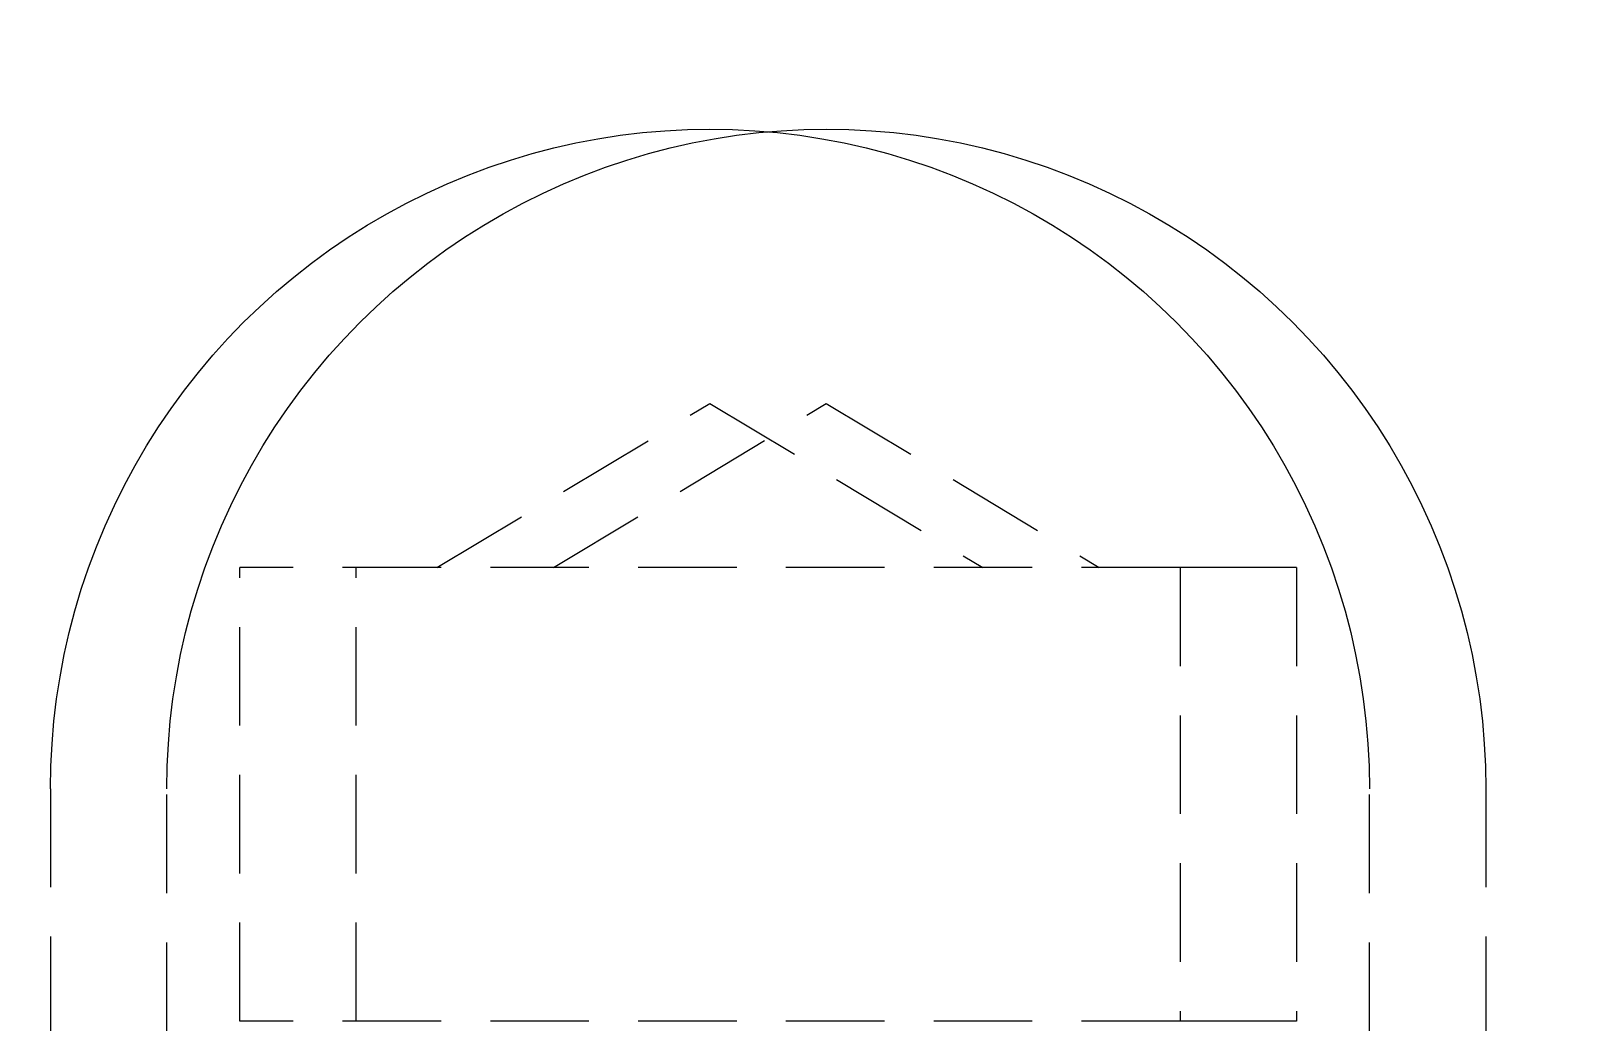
# Model space of a CAD drawing. Header units: millimetres. Extents: x -279 to 4999, y 61 to 3536.
# Drawn here: x 3866.73 to 3886.6, y 2842.97 to 2855.73 of the extents above; entities that cross this region are included whole.
import ezdxf

# ---------------------------------------------------------------- set-up
doc = ezdxf.new("R2010")
doc.units = ezdxf.units.MM
doc.linetypes.add('HIDDEN', pattern=[1.905, 1.27, -0.635])
doc.layers.add('ZANO_R_przerywana', color=7, linetype='HIDDEN', lineweight=0)
doc.layers.add('ZANO_W', color=1, linetype='Continuous', lineweight=0)
doc.styles.add('Arial', font='arial.ttf')
doc.styles.get("Standard").update_dxf_attribs({"font": 'ARIALUNI.TTF'})
doc.dimstyles.new('pl i ang', dxfattribs={"dimtxt": 50, "dimasz": 50, "dimexe": 1.25, "dimexo": 0.625, "dimgap": 10, "dimtad": 1, "dimtoh": 1, "dimtxsty": 'Standard', "dimcen": 2.5, "dimclrd": 1, "dimclre": 1, "dimclrt": 1, "dimadec": 0, "dimazin": 0, "dimtfac": 1, "dimtmove": 0, "dimatfit": 3, "dimfxl": 1, "dimarcsym": 1})

# ---------------------------------------------------------------- blocks, each defined once
blk = doc.blocks.new('*D420')
at = {"layer": 'ZANO_W', "color": 1, "lineweight": -2}
blk.add_arc((3828.638, 2822.362), 150.809, 99.55169, 164.75824, dxfattribs=at)
at = {"layer": 'ZANO_W', "color": 1}
for points in [[(3803.838, 2964.418), (3803.389, 2977.744), (3843.59, 2972.429)], [(3676.526, 2862.893), (3689.741, 2861.125), (3677.829, 2822.362)]]:
    blk.add_solid(points, dxfattribs=at)
at = {"layer": 'ZANO_W', "color": 1, "insert": (3706.832, 2956.908), "char_height": 40, "attachment_point": 5, "rotation": 42.155, "style": 'Arial'}
blk.add_mtext('96%%d', dxfattribs=at)

msp = doc.modelspace()

# ---------------------------------------------------------------- linework, layer by layer
at = {"layer": 'ZANO_R_przerywana'}
for p, q in [((3873.754, 2854.284), (3874.039, 2854.339)), ((3874.039, 2854.339), (3874.326, 2854.383)), ((3874.326, 2854.383), (3874.614, 2854.418)), ((3874.614, 2854.418), (3874.903, 2854.442)), ((3874.903, 2854.442), (3875.193, 2854.457)), ((3875.193, 2854.457), (3875.483, 2854.462)), ((3875.254, 2854.284), (3875.539, 2854.339)), ((3875.483, 2854.462), (3875.773, 2854.457)), ((3875.539, 2854.339), (3875.826, 2854.383)), ((3875.773, 2854.457), (3876.063, 2854.442)), ((3875.826, 2854.383), (3876.114, 2854.418)), ((3876.063, 2854.442), (3876.352, 2854.418)), ((3876.114, 2854.418), (3876.403, 2854.442)), ((3876.352, 2854.418), (3876.64, 2854.383)), ((3876.403, 2854.442), (3876.693, 2854.457)), ((3876.64, 2854.383), (3876.927, 2854.339)), ((3876.693, 2854.457), (3876.983, 2854.462)), ((3876.927, 2854.339), (3877.212, 2854.284)), ((3876.983, 2854.462), (3877.273, 2854.457)), ((3877.273, 2854.457), (3877.563, 2854.442)), ((3877.563, 2854.442), (3877.852, 2854.418)), ((3877.852, 2854.418), (3878.14, 2854.383)), ((3878.14, 2854.383), (3878.427, 2854.339)), ((3878.427, 2854.339), (3878.712, 2854.284)), ((3872.912, 2854.064), (3873.19, 2854.147)), ((3873.19, 2854.147), (3873.47, 2854.22)), ((3873.47, 2854.22), (3873.754, 2854.284)), ((3874.412, 2854.064), (3874.69, 2854.147)), ((3874.69, 2854.147), (3874.97, 2854.22)), ((3874.97, 2854.22), (3875.254, 2854.284)), ((3877.212, 2854.284), (3877.495, 2854.22)), ((3877.495, 2854.22), (3877.776, 2854.147)), ((3877.776, 2854.147), (3878.054, 2854.064)), ((3878.712, 2854.284), (3878.995, 2854.22)), ((3878.995, 2854.22), (3879.276, 2854.147)), ((3879.276, 2854.147), (3879.554, 2854.064)), ((3872.365, 2853.869), (3872.637, 2853.971)), ((3872.637, 2853.971), (3872.912, 2854.064)), ((3873.865, 2853.869), (3874.137, 2853.971)), ((3874.137, 2853.971), (3874.412, 2854.064)), ((3878.054, 2854.064), (3878.329, 2853.971)), ((3878.329, 2853.971), (3878.601, 2853.869)), ((3879.554, 2854.064), (3879.829, 2853.971)), ((3879.829, 2853.971), (3880.101, 2853.869)), ((3871.832, 2853.638), (3872.097, 2853.758)), ((3872.097, 2853.758), (3872.365, 2853.869)), ((3873.332, 2853.638), (3873.597, 2853.758)), ((3873.597, 2853.758), (3873.865, 2853.869)), ((3878.601, 2853.869), (3878.869, 2853.758)), ((3878.869, 2853.758), (3879.134, 2853.638)), ((3880.101, 2853.869), (3880.369, 2853.758)), ((3880.369, 2853.758), (3880.634, 2853.638)), ((3871.572, 2853.509), (3871.832, 2853.638)), ((3873.072, 2853.509), (3873.332, 2853.638)), ((3879.134, 2853.638), (3879.394, 2853.509)), ((3880.634, 2853.638), (3880.894, 2853.509)), ((3871.067, 2853.225), (3871.317, 2853.371)), ((3871.317, 2853.371), (3871.572, 2853.509)), ((3872.567, 2853.225), (3872.817, 2853.371)), ((3872.817, 2853.371), (3873.072, 2853.509)), ((3879.394, 2853.509), (3879.649, 2853.371)), ((3879.649, 2853.371), (3879.899, 2853.225)), ((3880.894, 2853.509), (3881.149, 2853.371)), ((3881.149, 2853.371), (3881.399, 2853.225)), ((3870.821, 2853.07), (3871.067, 2853.225)), ((3872.321, 2853.07), (3872.567, 2853.225)), ((3879.899, 2853.225), (3880.145, 2853.07)), ((3881.399, 2853.225), (3881.645, 2853.07)), ((3870.581, 2852.906), (3870.821, 2853.07)), ((3872.081, 2852.906), (3872.321, 2853.07)), ((3880.145, 2853.07), (3880.385, 2852.906)), ((3881.645, 2853.07), (3881.885, 2852.906)), ((3870.119, 2852.556), (3870.347, 2852.735)), ((3870.347, 2852.735), (3870.581, 2852.906)), ((3871.619, 2852.556), (3871.847, 2852.735)), ((3871.847, 2852.735), (3872.081, 2852.906)), ((3880.385, 2852.906), (3880.619, 2852.735)), ((3880.619, 2852.735), (3880.847, 2852.556)), ((3881.885, 2852.906), (3882.119, 2852.735)), ((3882.119, 2852.735), (3882.347, 2852.556)), ((3869.897, 2852.369), (3870.119, 2852.556)), ((3871.397, 2852.369), (3871.619, 2852.556)), ((3880.847, 2852.556), (3881.069, 2852.369)), ((3882.347, 2852.556), (3882.569, 2852.369)), ((3869.681, 2852.174), (3869.897, 2852.369)), ((3871.181, 2852.174), (3871.397, 2852.369)), ((3881.069, 2852.369), (3881.285, 2852.174)), ((3882.569, 2852.369), (3882.785, 2852.174)), ((3869.473, 2851.973), (3869.681, 2852.174)), ((3870.973, 2851.973), (3871.181, 2852.174)), ((3881.285, 2852.174), (3881.493, 2851.973)), ((3882.785, 2852.174), (3882.993, 2851.973)), ((3869.271, 2851.764), (3869.473, 2851.973)), ((3870.771, 2851.764), (3870.973, 2851.973)), ((3881.493, 2851.973), (3881.695, 2851.764)), ((3882.993, 2851.973), (3883.195, 2851.764)), ((3869.076, 2851.548), (3869.271, 2851.764)), ((3870.576, 2851.548), (3870.771, 2851.764)), ((3881.695, 2851.764), (3881.89, 2851.548)), ((3883.195, 2851.764), (3883.39, 2851.548)), ((3868.889, 2851.326), (3869.076, 2851.548)), ((3870.389, 2851.326), (3870.576, 2851.548)), ((3881.89, 2851.548), (3882.077, 2851.326)), ((3883.39, 2851.548), (3883.577, 2851.326)), ((3868.71, 2851.098), (3868.889, 2851.326)), ((3870.21, 2851.098), (3870.389, 2851.326)), ((3882.077, 2851.326), (3882.256, 2851.098)), ((3883.577, 2851.326), (3883.756, 2851.098)), ((3868.539, 2850.864), (3868.71, 2851.098)), ((3870.039, 2850.864), (3870.21, 2851.098)), ((3882.256, 2851.098), (3882.427, 2850.864)), ((3883.756, 2851.098), (3883.927, 2850.864)), ((3868.375, 2850.624), (3868.539, 2850.864)), ((3869.875, 2850.624), (3870.039, 2850.864)), ((3871.964, 2848.812), (3875.483, 2850.927)), ((3873.466, 2848.813), (3876.983, 2850.927)), ((3875.483, 2850.927), (3879.002, 2848.812)), ((3876.983, 2850.927), (3880.5, 2848.813)), ((3882.427, 2850.864), (3882.591, 2850.624)), ((3883.927, 2850.864), (3884.091, 2850.624)), ((3868.22, 2850.379), (3868.375, 2850.624)), ((3869.72, 2850.379), (3869.875, 2850.624)), ((3882.591, 2850.624), (3882.746, 2850.379)), ((3884.091, 2850.624), (3884.246, 2850.379)), ((3868.074, 2850.128), (3868.22, 2850.379)), ((3869.574, 2850.128), (3869.72, 2850.379)), ((3882.746, 2850.379), (3882.892, 2850.128)), ((3884.246, 2850.379), (3884.392, 2850.128)), ((3867.936, 2849.873), (3868.074, 2850.128)), ((3869.436, 2849.873), (3869.574, 2850.128)), ((3882.892, 2850.128), (3883.03, 2849.873)), ((3884.392, 2850.128), (3884.53, 2849.873)), ((3867.807, 2849.613), (3867.936, 2849.873)), ((3869.307, 2849.613), (3869.436, 2849.873)), ((3883.03, 2849.873), (3883.159, 2849.613)), ((3884.53, 2849.873), (3884.659, 2849.613)), ((3867.687, 2849.349), (3867.807, 2849.613)), ((3869.187, 2849.349), (3869.307, 2849.613)), ((3883.159, 2849.613), (3883.279, 2849.349)), ((3884.659, 2849.613), (3884.779, 2849.349)), ((3867.576, 2849.08), (3867.687, 2849.349)), ((3869.076, 2849.08), (3869.187, 2849.349)), ((3883.279, 2849.349), (3883.39, 2849.08)), ((3884.779, 2849.349), (3884.89, 2849.08)), ((3867.474, 2848.809), (3867.576, 2849.08)), ((3868.974, 2848.809), (3869.076, 2849.08)), ((3883.39, 2849.08), (3883.492, 2848.809)), ((3884.89, 2849.08), (3884.992, 2848.809)), ((3867.381, 2848.533), (3867.474, 2848.809)), ((3868.881, 2848.533), (3868.974, 2848.809)), ((3881.543, 2848.812), (3869.423, 2848.812)), ((3869.423, 2842.966), (3869.423, 2848.812)), ((3870.923, 2842.966), (3870.923, 2848.812)), ((3882.661, 2848.812), (3881.543, 2848.812)), ((3881.543, 2848.812), (3881.543, 2842.966)), ((3882.956, 2848.812), (3882.661, 2848.812)), ((3883.025, 2848.812), (3882.956, 2848.812)), ((3883.04, 2848.812), (3883.025, 2848.812)), ((3883.043, 2848.812), (3883.04, 2848.812)), ((3883.042, 2848.812), (3883.043, 2848.812)), ((3883.043, 2848.812), (3883.043, 2842.966)), ((3883.043, 2848.812), (3883.043, 2848.812)), ((3883.043, 2848.812), (3883.043, 2848.812)), ((3883.043, 2848.812), (3883.043, 2848.812)), ((3883.492, 2848.809), (3883.585, 2848.533)), ((3884.992, 2848.809), (3885.085, 2848.533)), ((3867.298, 2848.255), (3867.381, 2848.533)), ((3868.798, 2848.255), (3868.881, 2848.533)), ((3883.585, 2848.533), (3883.668, 2848.255)), ((3885.085, 2848.533), (3885.168, 2848.255)), ((3867.225, 2847.975), (3867.298, 2848.255)), ((3868.725, 2847.975), (3868.798, 2848.255)), ((3883.668, 2848.255), (3883.741, 2847.975)), ((3885.168, 2848.255), (3885.241, 2847.975)), ((3867.161, 2847.691), (3867.225, 2847.975)), ((3868.661, 2847.691), (3868.725, 2847.975)), ((3883.741, 2847.975), (3883.805, 2847.691)), ((3885.241, 2847.975), (3885.305, 2847.691)), ((3867.107, 2847.406), (3867.161, 2847.691)), ((3868.607, 2847.406), (3868.661, 2847.691)), ((3883.805, 2847.691), (3883.859, 2847.406)), ((3885.305, 2847.691), (3885.359, 2847.406)), ((3867.062, 2847.12), (3867.107, 2847.406)), ((3868.562, 2847.12), (3868.607, 2847.406)), ((3883.859, 2847.406), (3883.904, 2847.12)), ((3885.359, 2847.406), (3885.404, 2847.12)), ((3867.028, 2846.831), (3867.062, 2847.12)), ((3868.528, 2846.831), (3868.562, 2847.12)), ((3883.904, 2847.12), (3883.938, 2846.831)), ((3885.404, 2847.12), (3885.438, 2846.831)), ((3867.003, 2846.542), (3867.028, 2846.831)), ((3868.503, 2846.542), (3868.528, 2846.831)), ((3883.938, 2846.831), (3883.963, 2846.542)), ((3885.438, 2846.831), (3885.463, 2846.542)), ((3866.988, 2846.252), (3867.003, 2846.542)), ((3868.488, 2846.252), (3868.503, 2846.542)), ((3883.963, 2846.542), (3883.978, 2846.252)), ((3885.463, 2846.542), (3885.478, 2846.252)), ((3866.983, 2845.962), (3866.988, 2846.252)), ((3868.483, 2845.962), (3868.488, 2846.252)), ((3883.978, 2846.252), (3883.983, 2845.962)), ((3885.478, 2846.252), (3885.483, 2845.962)), ((3866.983, 2845.962), (3866.983, 2842.712)), ((3868.483, 2842.712), (3868.483, 2845.962)), ((3883.983, 2842.712), (3883.983, 2845.962)), ((3885.483, 2845.962), (3885.483, 2842.712)), ((3881.543, 2842.966), (3869.423, 2842.966)), ((3882.661, 2842.966), (3881.543, 2842.966)), ((3882.956, 2842.966), (3882.661, 2842.966)), ((3883.025, 2842.966), (3882.956, 2842.966)), ((3883.04, 2842.966), (3883.025, 2842.966)), ((3883.043, 2842.966), (3883.04, 2842.966)), ((3883.042, 2842.966), (3883.043, 2842.966)), ((3883.043, 2842.966), (3883.043, 2842.966)), ((3883.043, 2842.966), (3883.043, 2842.966)), ((3883.043, 2842.966), (3883.043, 2842.966))]:
    msp.add_line(p, q, dxfattribs=at)

# ---------------------------------------------------------------- dimensions: what is measured, and where the dimension line sits
at = {"layer": 'ZANO_W'}
dim = msp.add_angular_dim_2l(base=(3762.039, 2957.67), line1=((-183.016, 2822.362), (4693.278, 2822.362)), line2=((3828.704, 2823.021), (3872.521, 3262.782)), dimstyle='pl i ang', override={"dimtxt": 40, "dimasz": 40, "dimexe": 10, "dimexo": 10, "dimtoh": 0, "dimdec": 0, "dimtxsty": 'Arial', "dimtdec": 0, "dimtmove": 1}, dxfattribs=at)
dim.commit()
dim.dimension.update_dxf_attribs({"geometry": '*D420', "text_midpoint": (3706.832, 2956.908)})

doc.saveas('drawing.dxf')
